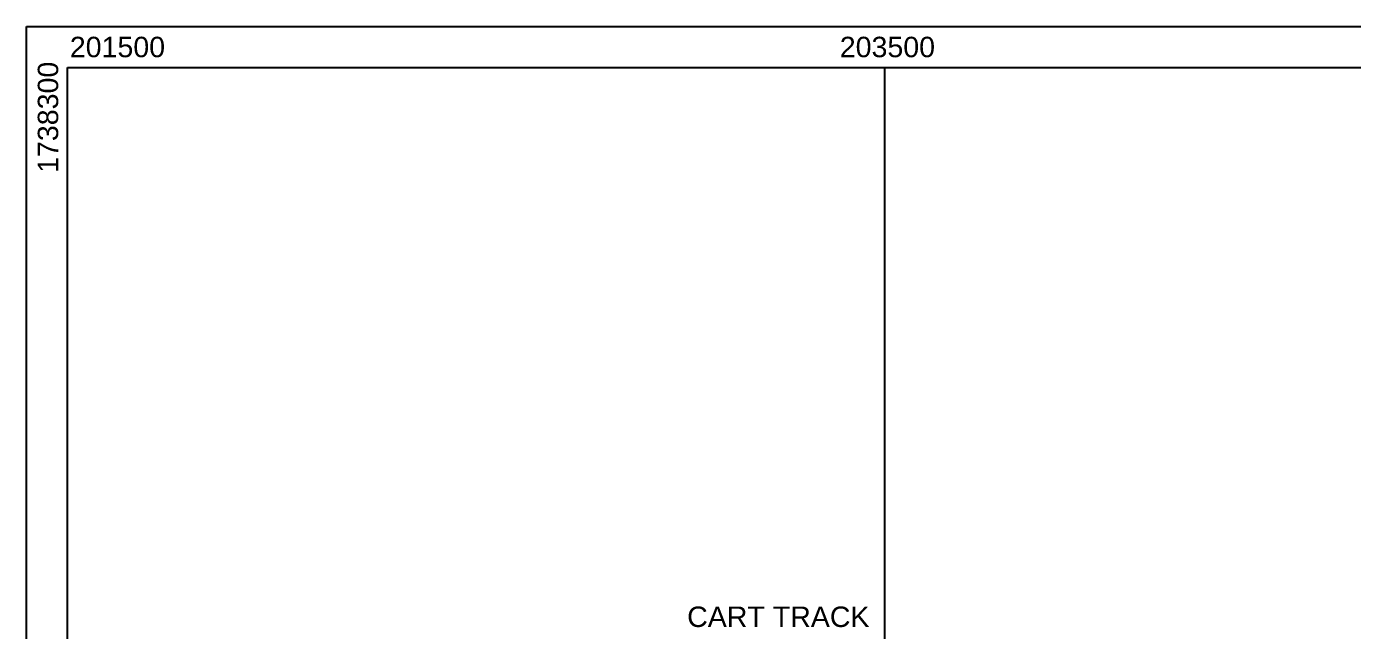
# Model space of a CAD drawing. Header units: metres. Extents: x 201400 to 215600, y 173235 to 1738400.
# Drawn here: x 201400 to 204645, y 1736923 to 1738400 of the extents above; entities that cross this region are included whole.
import ezdxf

# ---------------------------------------------------------------- set-up
doc = ezdxf.new("R2010")
doc.units = ezdxf.units.M
doc.header["$PDMODE"] = 1
doc.header["$PDSIZE"] = -10
for name, color, linetype in [('GRID LINES', 250, 'Continuous'), ('GRID TEXT', 244, 'Continuous'), ('Names', 1, 'Continuous')]:
    doc.layers.add(name, color=color, linetype=linetype)
doc.styles.get("Standard").update_dxf_attribs({"font": 'arial.ttf', "height": 50})

msp = doc.modelspace()

# ---------------------------------------------------------------- linework, layer by layer
at = {"color": 7}
msp.add_point((201500, 1738300), dxfattribs=at)
at = {"layer": 'GRID LINES', "linetype": 'Continuous'}
for p, q in [((201400, 1738400), (214900, 1738400)), ((201500, 1738300), (214800, 1738300))]:
    msp.add_line(p, q, dxfattribs=at)
at = {"layer": 'GRID LINES', "color": 9, "linetype": 'Continuous'}
for p, q in [((201400, 1738400), (214900, 1738400)), ((201500, 1730460), (201500, 1738300)), ((201500, 1730460), (201500, 1738300)), ((201500, 1738300), (214800, 1738300)), ((203500, 1738300), (203500, 1730460)), ((203500, 1738300), (203500, 1730460))]:
    msp.add_line(p, q, dxfattribs=at)
for points in [[(201400, 1738400), (215600, 1738400), (215600, 1728400), (201400, 1728400)], [(201500, 1738300), (215500, 1738300), (215500, 1728500), (201500, 1728500)], [(201500, 1738300), (215500, 1738300), (215500, 1728500), (201500, 1728500)]]:
    msp.add_lwpolyline(points, close=True, dxfattribs=at)

# ---------------------------------------------------------------- texts
at = {"layer": 'GRID TEXT', "linetype": 'Continuous', "char_height": 50, "width": 128.651, "attachment_point": 1}
for s, insert in [('201500', (201506, 1738375)), ('203500', (203390.2, 1738375))]:
    msp.add_mtext(s, dxfattribs=dict(at, insert=insert))
at = {"layer": 'GRID TEXT', "linetype": 'Continuous', "char_height": 50, "attachment_point": 1}
for s, insert in [('201500', (201506, 1738375)), ('201500', (201506, 1738375)), ('203500', (203390.2, 1738375)), ('203500', (203390.2, 1738375))]:
    msp.add_mtext_dynamic_manual_height_columns(s, width=128.651, gutter_width=120, heights=[0], dxfattribs=dict(at, insert=insert))
at = {"layer": 'GRID TEXT', "linetype": 'Continuous', "insert": (201427.5, 1738042.1), "char_height": 50, "width": 128.651, "attachment_point": 1, "rotation": 90}
msp.add_mtext('1738300', dxfattribs=at)
at = {"layer": 'GRID TEXT', "linetype": 'Continuous', "insert": (201427.5, 1738042.1), "char_height": 50, "attachment_point": 1, "rotation": 90}
msp.add_mtext_dynamic_manual_height_columns('1738300', width=128.651, gutter_width=120, heights=[0], dxfattribs=at)
msp.add_mtext_dynamic_manual_height_columns('1738300', width=128.651, gutter_width=120, heights=[0], dxfattribs=at)
at = {"layer": 'Names', "color": 0, "linetype": 'Continuous', "ltscale": 50}
msp.add_text('CART TRACK', height=50, dxfattribs=at).set_placement((203016.7, 1736931.8))

doc.saveas('drawing.dxf')
